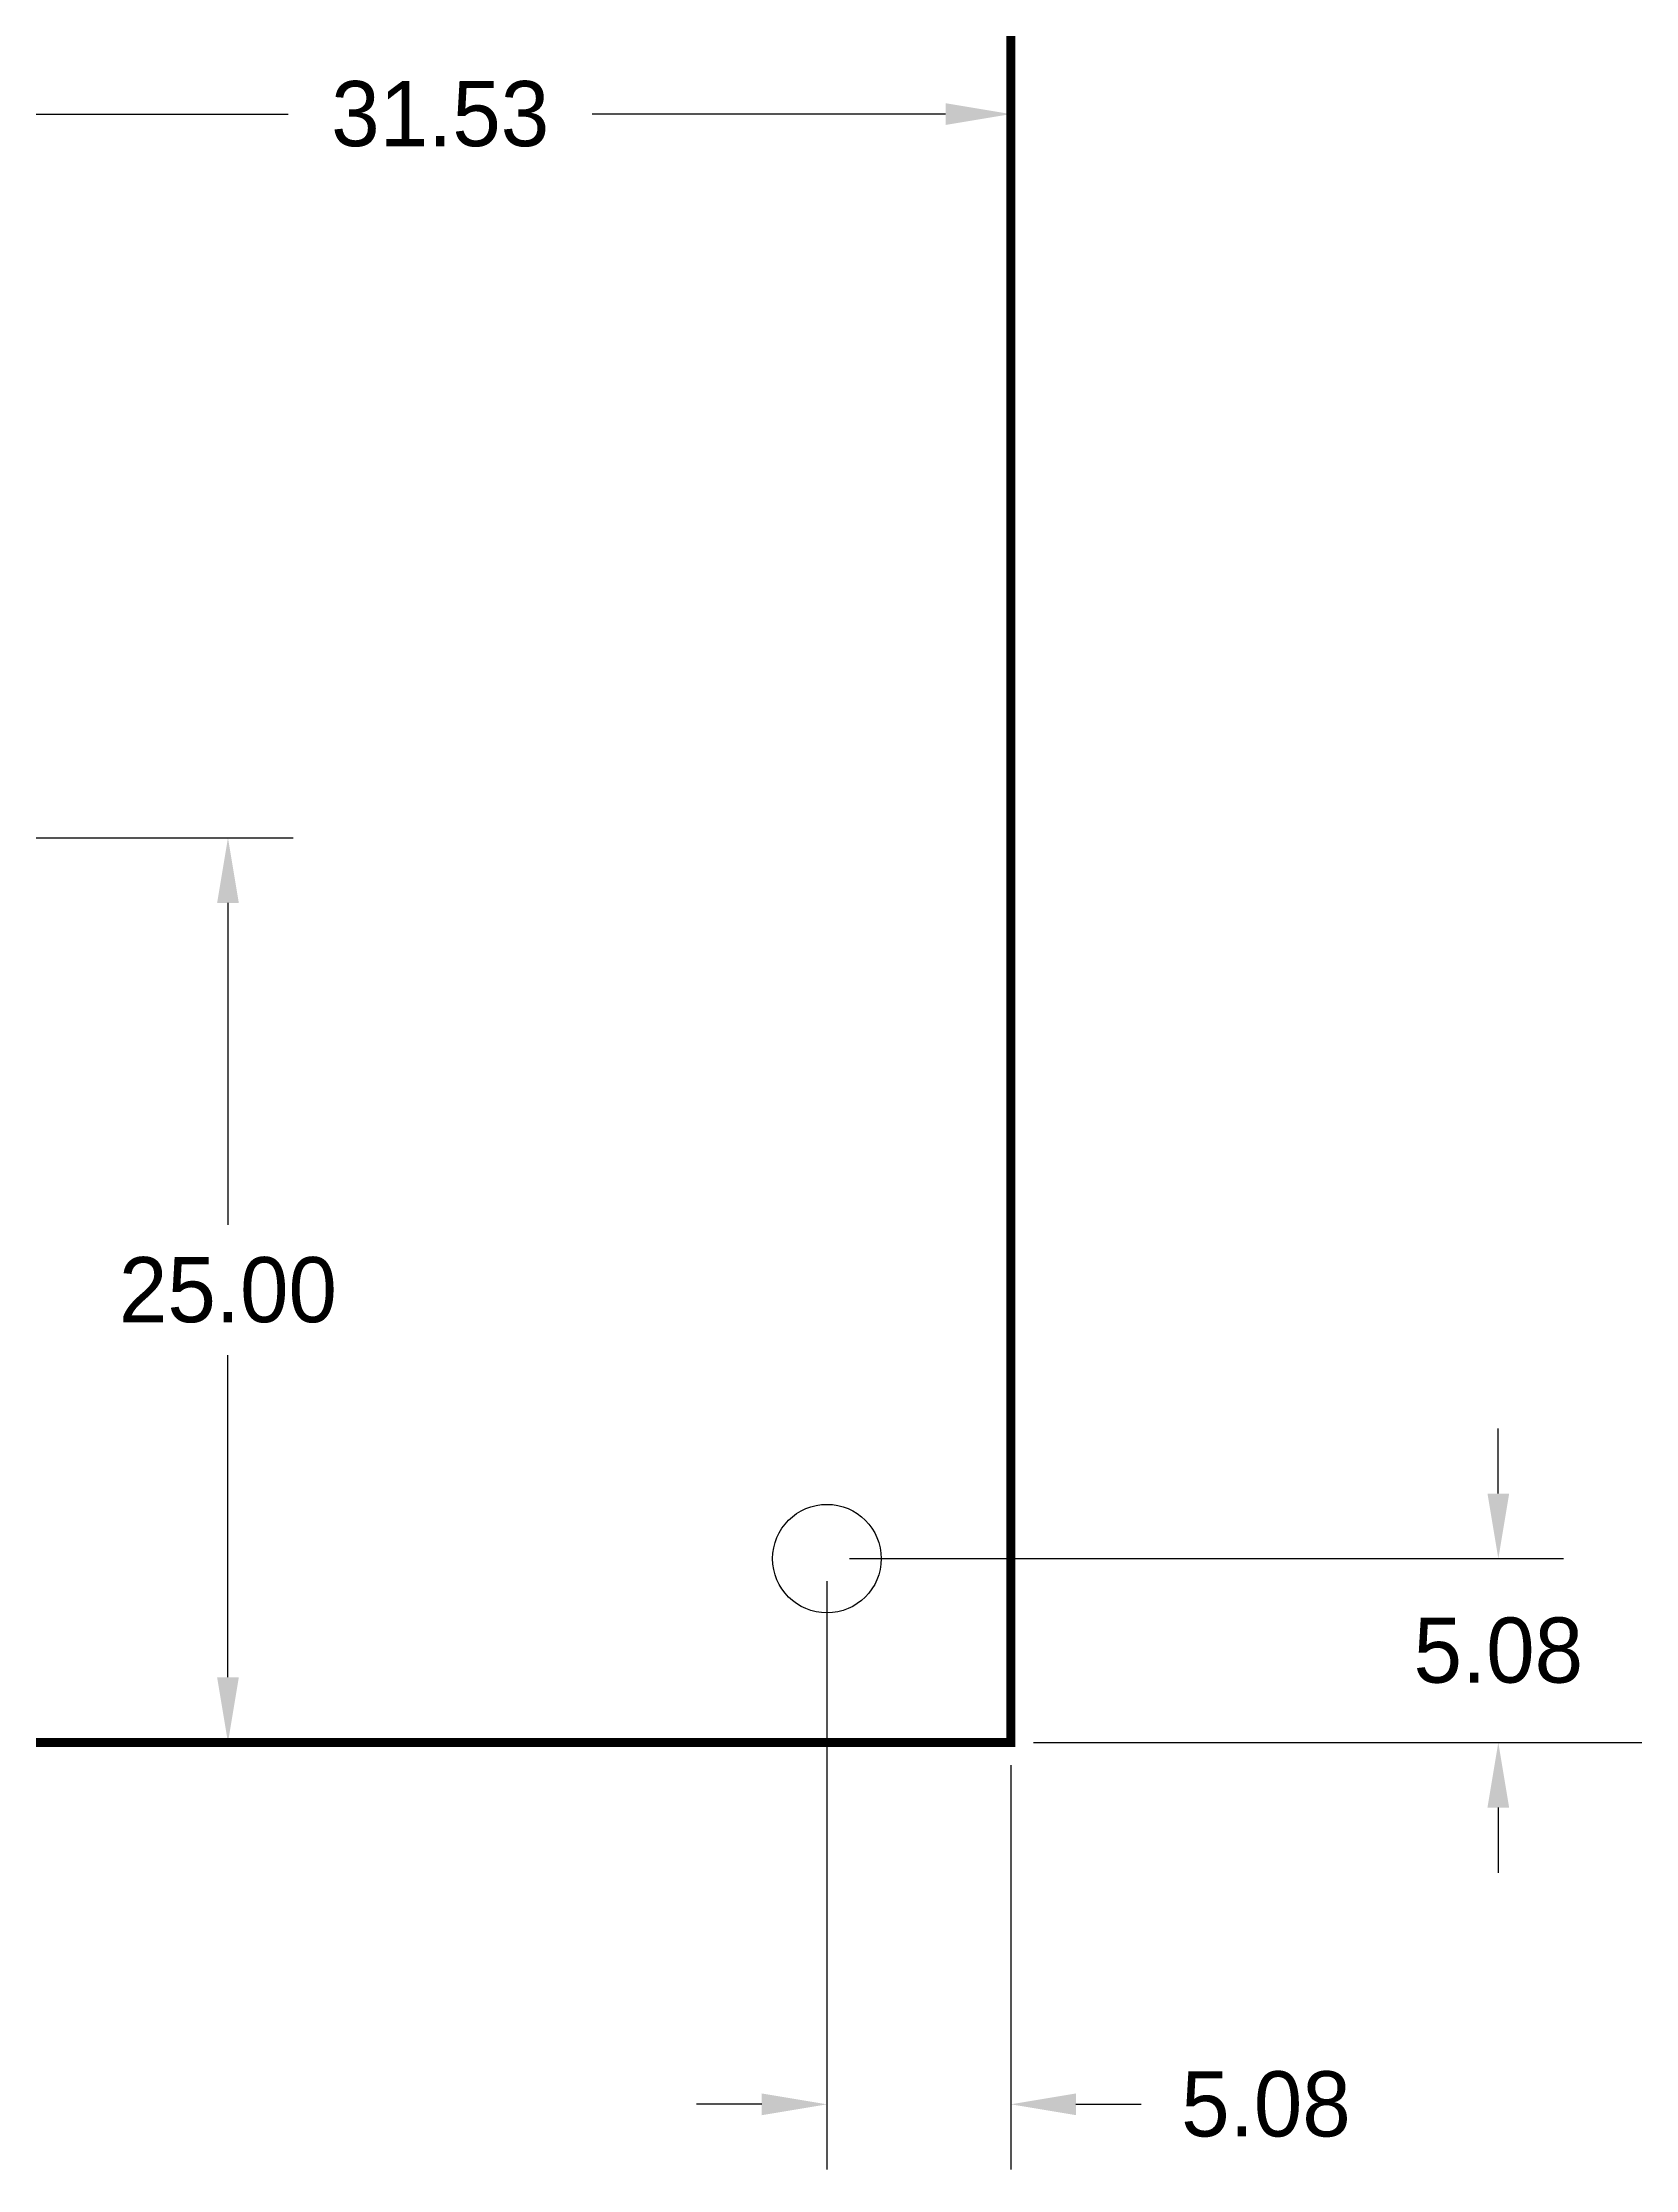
# Model space of a CAD drawing. Extents: x -8 to 251, y -10 to 232.
# Drawn here: x 154.8 to 198.8, y -6.8 to 52 of the extents above; entities that cross this region are included whole.
import ezdxf

# ---------------------------------------------------------------- set-up
doc = ezdxf.new("R2010")
doc.units = 0
doc.header["$MEASUREMENT"] = 0
doc.layers.get('0').update_dxf_attribs({"linetype": 'CONTINUOUS'})
doc.layers.get('Defpoints').update_dxf_attribs({"linetype": 'CONTINUOUS'})
doc.layers.add('BOARDOUTLINE', color=7, linetype='CONTINUOUS')
doc.dimstyles.new('Annotative', dxfattribs={"dimtxt": 0.18, "dimasz": 0.18, "dimexe": 0.18, "dimexo": 0.0625, "dimgap": 0.09, "dimtad": 0, "dimtih": 1, "dimtoh": 1, "dimzin": 0, "dimdsep": 46, "dimtxsty": 'Standard', "dimcen": 0.09, "dimadec": 0, "dimazin": 0, "dimtfac": 1, "dimtofl": 0, "dimtmove": 0, "dimatfit": 3, "dimfxl": 1, "dimtolj": 1, "dimtzin": 0, "dimarcsym": 0})

# ---------------------------------------------------------------- blocks, each defined once
blk = doc.blocks.new('ROUND_160')
blk.add_circle((0, 0), 1.5)
blk = doc.blocks.new('*D15')
at = {"color": 0, "linetype": 'Continuous', "lineweight": -2}
for p, q in [((197.425, 145.5), (249.171, 145.5)), ((247.371, 143.7), (247.371, 77.05)), ((247.371, 6.8), (247.371, 73.45)), ((182.155, 5), (249.171, 5))]:
    blk.add_line(p, q, dxfattribs=at)
at = {"color": 0, "linetype": 'Continuous'}
for points in [[(247.071, 143.7), (247.671, 143.7), (247.371, 145.5)], [(247.071, 6.8), (247.671, 6.8), (247.371, 5)]]:
    blk.add_solid(points, dxfattribs=at)
at = {"layer": 'Defpoints', "color": 0, "linetype": 'Continuous'}
for p in [(196.8, 145.5), (181.53, 5), (247.371, 5)]:
    blk.add_point(p, dxfattribs=at)
at = {"color": 0, "linetype": 'Continuous', "insert": (247.371, 75.25), "char_height": 1.8, "attachment_point": 5}
blk.add_mtext('\\A1;140.50', dxfattribs=at)
blk = doc.blocks.new('*D16')
at = {"color": 0, "linetype": 'Continuous', "lineweight": -2}
for p, q in [((176.45, 9.455), (176.45, -6.8)), ((181.53, 4.375), (181.53, -6.8)), ((174.65, -5), (172.85, -5)), ((183.33, -5), (185.13, -5))]:
    blk.add_line(p, q, dxfattribs=at)
at = {"color": 0, "linetype": 'Continuous'}
for points in [[(174.65, -4.7), (174.65, -5.3), (176.45, -5)], [(183.33, -4.7), (183.33, -5.3), (181.53, -5)]]:
    blk.add_solid(points, dxfattribs=at)
at = {"layer": 'Defpoints', "color": 0, "linetype": 'Continuous'}
for p in [(176.45, 10.08), (181.53, 5), (181.53, -5)]:
    blk.add_point(p, dxfattribs=at)
at = {"color": 0, "linetype": 'Continuous', "insert": (188.58, -5), "char_height": 1.8, "attachment_point": 5}
blk.add_mtext('\\A1;5.08', dxfattribs=at)
blk = doc.blocks.new('*D17')
at = {"color": 0, "linetype": 'Continuous', "lineweight": -2}
for p, q in [((195, 11.88), (195, 13.68)), ((177.075, 10.08), (196.8, 10.08)), ((182.155, 5), (196.8, 5)), ((195, 3.2), (195, 1.4))]:
    blk.add_line(p, q, dxfattribs=at)
at = {"color": 0, "linetype": 'Continuous'}
for points in [[(194.7, 11.88), (195.3, 11.88), (195, 10.08)], [(194.7, 3.2), (195.3, 3.2), (195, 5)]]:
    blk.add_solid(points, dxfattribs=at)
at = {"layer": 'Defpoints', "color": 0, "linetype": 'Continuous'}
for p in [(176.45, 10.08), (181.53, 5), (195, 5)]:
    blk.add_point(p, dxfattribs=at)
at = {"color": 0, "linetype": 'Continuous', "insert": (195, 7.54), "char_height": 1.8, "attachment_point": 5}
blk.add_mtext('\\A1;5.08', dxfattribs=at)
blk = doc.blocks.new('*D18')
at = {"color": 0, "linetype": 'Continuous', "lineweight": -2}
for p, q in [((150, 40.625), (150, 51.8)), ((181.53, 5.625), (181.53, 51.8)), ((151.8, 50), (161.565, 50)), ((179.73, 50), (169.965, 50))]:
    blk.add_line(p, q, dxfattribs=at)
at = {"color": 0, "linetype": 'Continuous'}
for points in [[(151.8, 50.3), (151.8, 49.7), (150, 50)], [(179.73, 50.3), (179.73, 49.7), (181.53, 50)]]:
    blk.add_solid(points, dxfattribs=at)
at = {"layer": 'Defpoints', "color": 0, "linetype": 'Continuous'}
for p in [(181.53, 50), (150, 40), (181.53, 5)]:
    blk.add_point(p, dxfattribs=at)
at = {"color": 0, "linetype": 'Continuous', "insert": (165.765, 50), "char_height": 1.8, "attachment_point": 5}
blk.add_mtext('\\A1;31.53', dxfattribs=at)
blk = doc.blocks.new('*D31')
at = {"color": 0, "linetype": 'Continuous', "lineweight": -2}
for p, q in [((150.625, 30), (161.7, 30)), ((159.9, 28.2), (159.9, 19.3)), ((159.9, 6.8), (159.9, 15.7)), ((180.905, 5), (158.1, 5))]:
    blk.add_line(p, q, dxfattribs=at)
at = {"color": 0, "linetype": 'Continuous'}
for points in [[(159.6, 28.2), (160.2, 28.2), (159.9, 30)], [(159.6, 6.8), (160.2, 6.8), (159.9, 5)]]:
    blk.add_solid(points, dxfattribs=at)
at = {"layer": 'Defpoints', "color": 0, "linetype": 'Continuous'}
for p in [(150, 30), (159.9, 5), (181.53, 5)]:
    blk.add_point(p, dxfattribs=at)
at = {"color": 0, "linetype": 'Continuous', "insert": (159.9, 17.5), "char_height": 1.8, "attachment_point": 5}
blk.add_mtext('\\A1;25.00', dxfattribs=at)

msp = doc.modelspace()

# ---------------------------------------------------------------- linework, layer by layer
at = {"layer": 'BOARDOUTLINE', "const_width": 0.254}
msp.add_lwpolyline([(5, 5), (181.53, 5), (181.53, 145.5), (67.5, 145.5), (23.5, 145.5), (5, 145.5), (5, 5)], dxfattribs=at)

# ---------------------------------------------------------------- block references
at = {"layer": 'BOARDOUTLINE'}
msp.add_blockref('ROUND_160', (176.45, 10.08), dxfattribs=at)
msp.add_blockref('ROUND_160', (176.45, 10.08), dxfattribs=at)
msp.add_blockref('ROUND_160', (176.45, 10.08), dxfattribs=at)

# ---------------------------------------------------------------- dimensions: what is measured, and where the dimension line sits
at = {"color": 1, "linetype": 'Continuous'}
dim = msp.add_linear_dim(base=(247.371, 5), p1=(196.8, 145.5), p2=(181.53, 5), angle=90, dimstyle='Annotative', dxfattribs=at)
dim.commit()
dim.dimension.update_dxf_attribs({"geometry": '*D15', "text_midpoint": (247.371, 75.25), "dimtype": 160})
for base, p1, picture, middle in [((181.53, 50), (150, 40), '*D18', (165.765, 50)), ((181.53, -5), (176.45, 10.08), '*D16', (188.58, -5))]:
    dim = msp.add_linear_dim(base=base, p1=p1, p2=(181.53, 5), dimstyle='Annotative', dxfattribs=at)
    dim.commit()
    dim.dimension.update_dxf_attribs({"geometry": picture, "text_midpoint": middle})
for base, p1, picture, middle in [((159.9, 5), (150, 30), '*D31', (159.9, 17.5)), ((195, 5), (176.45, 10.08), '*D17', (195, 7.54))]:
    dim = msp.add_linear_dim(base=base, p1=p1, p2=(181.53, 5), angle=90, dimstyle='Annotative', dxfattribs=at)
    dim.commit()
    dim.dimension.update_dxf_attribs({"geometry": picture, "text_midpoint": middle})

doc.saveas('drawing.dxf')
